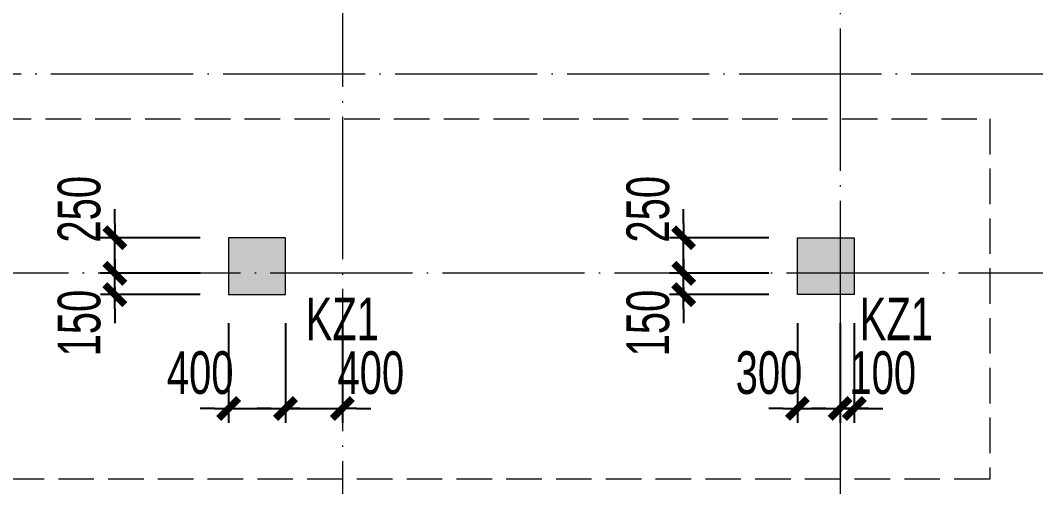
# Model space of a CAD drawing. Extents: x 5874492 to 7194610, y -939842 to -279257.
# Drawn here: x 6295580 to 6302720, y -480289 to -477011 of the extents above; entities that cross this region are included whole.
import ezdxf
from ezdxf.enums import TextEntityAlignment as Align

# ---------------------------------------------------------------- set-up
doc = ezdxf.new("R2010")
doc.units = 0
doc.header["$LTSCALE"] = 1000
doc.linetypes.add('DASH', pattern=[0.35, 0.25, -0.1])
doc.linetypes.add('DOTE', pattern=[2.42, 2, -0.2, 0.02, -0.2])
for name, color, linetype, lineweight in [('A-轴线-塔楼', 1, 'DOTE', 9), ('A-轴线-隔墙', 41, 'DOTE', 9), ('S-墙柱-HATCH', 251, 'Continuous', 20), ('S-墙柱-WALL', 6, 'Continuous', 20), ('S-板-BEAM', 4, 'DASH', 20), ('S-轴网-轴线', 1, 'DOTE', 9), ('S-通用-TEXT', 7, 'Continuous', 20)]:
    doc.layers.add(name, color=color, linetype=linetype, lineweight=lineweight)
doc.layers.add('板洞边线_DIM', color=3, linetype='Continuous')
doc.styles.add('BW_Dim', font='Bweng.shx', dxfattribs={"width": 0.7, "bigfont": 'hztxt.shx'})
doc.dimstyles.new('Cyz_100_100', dxfattribs={"dimtxt": 300, "dimasz": 100, "dimexe": 100, "dimexo": 200, "dimgap": 100, "dimtad": 1, "dimdec": 0, "dimzin": 0, "dimdsep": 46, "dimtxsty": 'BW_Dim', "dimblk": '_bwk', "dimcen": 0, "dimclrt": 7, "dimadec": 0, "dimazin": 0, "dimtfac": 1, "dimtdec": 0, "dimtix": 1, "dimtmove": 2, "dimatfit": 0, "dimfxl": 0, "dimtolj": 1, "dimtzin": 0, "dimarcsym": 0})

# ---------------------------------------------------------------- blocks, each defined once
blk = doc.blocks.new('A$C3FF375C5')
at = {"layer": 'A-轴线-塔楼', "linetype": 'DOTE', "ltscale": 0.5}
for p, q in [((10200, 10300), (10200, -8548.9)), ((13700, 8500), (13700, -8548.9)), ((25213.3, -2900), (-2283.6, -2900))]:
    blk.add_line(p, q, dxfattribs=at)
at = {"layer": 'A-轴线-隔墙', "ltscale": 0.5}
blk.add_line((38190.5, -1500), (-2283.6, -1500), dxfattribs=at)
blk = doc.blocks.new('_bwk')
blk.add_line((-1, 0), (0, 0))
at = {"const_width": 0.5}
blk.add_lwpolyline([(-0.7, -0.7), (0.7, 0.7)], dxfattribs=at)
blk = doc.blocks.new('*D2473')
at = {"layer": 'Defpoints', "color": 0, "transparency": 16777216}
for p in [(6296244.5, -478789.2), (6297044.5, -478789.2), (6297044.5, -478939.2)]:
    blk.add_point(p, dxfattribs=at)
at = {"layer": '板洞边线_DIM', "color": 0, "lineweight": -2, "transparency": 16777216}
for p, q in [((6296244.5, -478689.2), (6296244.5, -478589.2)), ((6296844.5, -478789.2), (6296144.5, -478789.2)), ((6296244.5, -478939.2), (6296244.5, -478789.2)), ((6296844.5, -478939.2), (6296144.5, -478939.2)), ((6296244.5, -479039.2), (6296244.5, -479139.2))]:
    blk.add_line(p, q, dxfattribs=at)
at = {"layer": '板洞边线_DIM', "color": 0, "lineweight": -2, "transparency": 16777216, "xscale": 100, "yscale": 100, "zscale": 100}
for p, rotation in [((6296244.5, -478789.2), 270), ((6296244.5, -478939.2), 90)]:
    blk.add_blockref('_bwk', p, dxfattribs=dict(at, rotation=rotation))
at = {"layer": '板洞边线_DIM', "color": 7, "transparency": 16777216, "insert": (6295994.5, -479139.2), "char_height": 300, "attachment_point": 5, "rotation": 90, "style": 'BW_Dim'}
blk.add_mtext('\\A1;150', dxfattribs=at)
blk = doc.blocks.new('*D2474')
at = {"layer": 'Defpoints', "color": 0, "transparency": 16777216}
for p in [(6296244.5, -478539.2), (6297044.5, -478539.2), (6297044.5, -478789.2)]:
    blk.add_point(p, dxfattribs=at)
at = {"layer": '板洞边线_DIM', "color": 0, "lineweight": -2, "transparency": 16777216}
for p, q in [((6296244.5, -478439.2), (6296244.5, -478339.2)), ((6296844.5, -478539.2), (6296144.5, -478539.2)), ((6296244.5, -478789.2), (6296244.5, -478539.2)), ((6296844.5, -478789.2), (6296144.5, -478789.2)), ((6296244.5, -478889.2), (6296244.5, -478989.2))]:
    blk.add_line(p, q, dxfattribs=at)
at = {"layer": '板洞边线_DIM', "color": 0, "lineweight": -2, "transparency": 16777216, "xscale": 100, "yscale": 100, "zscale": 100}
for p, rotation in [((6296244.5, -478539.2), 270), ((6296244.5, -478789.2), 90)]:
    blk.add_blockref('_bwk', p, dxfattribs=dict(at, rotation=rotation))
at = {"layer": '板洞边线_DIM', "color": 7, "transparency": 16777216, "insert": (6295994.5, -478339.2), "char_height": 300, "attachment_point": 5, "rotation": 90, "style": 'BW_Dim'}
blk.add_mtext('\\A1;250', dxfattribs=at)
blk = doc.blocks.new('*D2475')
at = {"layer": 'Defpoints', "color": 0, "transparency": 16777216}
for p in [(6297044.5, -478939.2), (6297444.5, -478939.2), (6297444.5, -479739.2)]:
    blk.add_point(p, dxfattribs=at)
at = {"layer": '板洞边线_DIM', "color": 0, "lineweight": -2, "transparency": 16777216}
for p, q in [((6297044.5, -479139.2), (6297044.5, -479839.2)), ((6297444.5, -479139.2), (6297444.5, -479839.2)), ((6296944.5, -479739.2), (6296844.5, -479739.2)), ((6297044.5, -479739.2), (6297444.5, -479739.2)), ((6297544.5, -479739.2), (6297644.5, -479739.2))]:
    blk.add_line(p, q, dxfattribs=at)
at = {"layer": '板洞边线_DIM', "color": 0, "lineweight": -2, "transparency": 16777216, "xscale": 100, "yscale": 100, "zscale": 100}
blk.add_blockref('_bwk', (6297044.5, -479739.2), dxfattribs=at)
at = {"layer": '板洞边线_DIM', "color": 0, "lineweight": -2, "transparency": 16777216, "xscale": 100, "yscale": 100, "zscale": 100, "rotation": 180}
blk.add_blockref('_bwk', (6297444.5, -479739.2), dxfattribs=at)
at = {"layer": '板洞边线_DIM', "color": 7, "transparency": 16777216, "insert": (6296844.5, -479489.2), "char_height": 300, "attachment_point": 5, "style": 'BW_Dim'}
blk.add_mtext('\\A1;400', dxfattribs=at)
blk = doc.blocks.new('*D2476')
at = {"layer": 'Defpoints', "color": 0, "transparency": 16777216}
for p in [(6297444.5, -478939.2), (6297844.5, -478939.2), (6297844.5, -479739.2)]:
    blk.add_point(p, dxfattribs=at)
at = {"layer": '板洞边线_DIM', "color": 0, "lineweight": -2, "transparency": 16777216}
for p, q in [((6297444.5, -479139.2), (6297444.5, -479839.2)), ((6297844.5, -479139.2), (6297844.5, -479839.2)), ((6297344.5, -479739.2), (6297244.5, -479739.2)), ((6297444.5, -479739.2), (6297844.5, -479739.2)), ((6297944.5, -479739.2), (6298044.5, -479739.2))]:
    blk.add_line(p, q, dxfattribs=at)
at = {"layer": '板洞边线_DIM', "color": 0, "lineweight": -2, "transparency": 16777216, "xscale": 100, "yscale": 100, "zscale": 100}
blk.add_blockref('_bwk', (6297444.5, -479739.2), dxfattribs=at)
at = {"layer": '板洞边线_DIM', "color": 0, "lineweight": -2, "transparency": 16777216, "xscale": 100, "yscale": 100, "zscale": 100, "rotation": 180}
blk.add_blockref('_bwk', (6297844.5, -479739.2), dxfattribs=at)
at = {"layer": '板洞边线_DIM', "color": 7, "transparency": 16777216, "insert": (6298044.5, -479489.2), "char_height": 300, "attachment_point": 5, "style": 'BW_Dim'}
blk.add_mtext('\\A1;400', dxfattribs=at)
blk = doc.blocks.new('*D2469')
at = {"layer": 'Defpoints', "color": 0, "transparency": 16777216}
for p in [(6300244.5, -478789.2), (6301044.5, -478789.2), (6301044.5, -478939.2)]:
    blk.add_point(p, dxfattribs=at)
at = {"layer": '板洞边线_DIM', "color": 0, "lineweight": -2, "transparency": 16777216}
for p, q in [((6300244.5, -478689.2), (6300244.5, -478589.2)), ((6300844.5, -478789.2), (6300144.5, -478789.2)), ((6300244.5, -478939.2), (6300244.5, -478789.2)), ((6300844.5, -478939.2), (6300144.5, -478939.2)), ((6300244.5, -479039.2), (6300244.5, -479139.2))]:
    blk.add_line(p, q, dxfattribs=at)
at = {"layer": '板洞边线_DIM', "color": 0, "lineweight": -2, "transparency": 16777216, "xscale": 100, "yscale": 100, "zscale": 100}
for p, rotation in [((6300244.5, -478789.2), 270), ((6300244.5, -478939.2), 90)]:
    blk.add_blockref('_bwk', p, dxfattribs=dict(at, rotation=rotation))
at = {"layer": '板洞边线_DIM', "color": 7, "transparency": 16777216, "insert": (6299994.5, -479139.2), "char_height": 300, "attachment_point": 5, "rotation": 90, "style": 'BW_Dim'}
blk.add_mtext('\\A1;150', dxfattribs=at)
blk = doc.blocks.new('*D2470')
at = {"layer": 'Defpoints', "color": 0, "transparency": 16777216}
for p in [(6300244.5, -478539.2), (6301044.5, -478539.2), (6301044.5, -478789.2)]:
    blk.add_point(p, dxfattribs=at)
at = {"layer": '板洞边线_DIM', "color": 0, "lineweight": -2, "transparency": 16777216}
for p, q in [((6300244.5, -478439.2), (6300244.5, -478339.2)), ((6300844.5, -478539.2), (6300144.5, -478539.2)), ((6300244.5, -478789.2), (6300244.5, -478539.2)), ((6300844.5, -478789.2), (6300144.5, -478789.2)), ((6300244.5, -478889.2), (6300244.5, -478989.2))]:
    blk.add_line(p, q, dxfattribs=at)
at = {"layer": '板洞边线_DIM', "color": 0, "lineweight": -2, "transparency": 16777216, "xscale": 100, "yscale": 100, "zscale": 100}
for p, rotation in [((6300244.5, -478539.2), 270), ((6300244.5, -478789.2), 90)]:
    blk.add_blockref('_bwk', p, dxfattribs=dict(at, rotation=rotation))
at = {"layer": '板洞边线_DIM', "color": 7, "transparency": 16777216, "insert": (6299994.5, -478339.2), "char_height": 300, "attachment_point": 5, "rotation": 90, "style": 'BW_Dim'}
blk.add_mtext('\\A1;250', dxfattribs=at)
blk = doc.blocks.new('*D2471')
at = {"layer": 'Defpoints', "color": 0, "transparency": 16777216}
for p in [(6301044.5, -478939.2), (6301344.5, -478939.2), (6301344.5, -479739.2)]:
    blk.add_point(p, dxfattribs=at)
at = {"layer": '板洞边线_DIM', "color": 0, "lineweight": -2, "transparency": 16777216}
for p, q in [((6301044.5, -479139.2), (6301044.5, -479839.2)), ((6301344.5, -479139.2), (6301344.5, -479839.2)), ((6300944.5, -479739.2), (6300844.5, -479739.2)), ((6301044.5, -479739.2), (6301344.5, -479739.2)), ((6301444.5, -479739.2), (6301544.5, -479739.2))]:
    blk.add_line(p, q, dxfattribs=at)
at = {"layer": '板洞边线_DIM', "color": 0, "lineweight": -2, "transparency": 16777216, "xscale": 100, "yscale": 100, "zscale": 100}
blk.add_blockref('_bwk', (6301044.5, -479739.2), dxfattribs=at)
at = {"layer": '板洞边线_DIM', "color": 0, "lineweight": -2, "transparency": 16777216, "xscale": 100, "yscale": 100, "zscale": 100, "rotation": 180}
blk.add_blockref('_bwk', (6301344.5, -479739.2), dxfattribs=at)
at = {"layer": '板洞边线_DIM', "color": 7, "transparency": 16777216, "insert": (6300844.5, -479489.2), "char_height": 300, "attachment_point": 5, "style": 'BW_Dim'}
blk.add_mtext('\\A1;300', dxfattribs=at)
blk = doc.blocks.new('*D2472')
at = {"layer": 'Defpoints', "color": 0, "transparency": 16777216}
for p in [(6301344.5, -478939.2), (6301444.5, -478939.2), (6301444.5, -479739.2)]:
    blk.add_point(p, dxfattribs=at)
at = {"layer": '板洞边线_DIM', "color": 0, "lineweight": -2, "transparency": 16777216}
for p, q in [((6301344.5, -479139.2), (6301344.5, -479839.2)), ((6301444.5, -479139.2), (6301444.5, -479839.2)), ((6301244.5, -479739.2), (6301144.5, -479739.2)), ((6301344.5, -479739.2), (6301444.5, -479739.2)), ((6301544.5, -479739.2), (6301644.5, -479739.2))]:
    blk.add_line(p, q, dxfattribs=at)
at = {"layer": '板洞边线_DIM', "color": 0, "lineweight": -2, "transparency": 16777216, "xscale": 100, "yscale": 100, "zscale": 100}
blk.add_blockref('_bwk', (6301344.5, -479739.2), dxfattribs=at)
at = {"layer": '板洞边线_DIM', "color": 0, "lineweight": -2, "transparency": 16777216, "xscale": 100, "yscale": 100, "zscale": 100, "rotation": 180}
blk.add_blockref('_bwk', (6301444.5, -479739.2), dxfattribs=at)
at = {"layer": '板洞边线_DIM', "color": 7, "transparency": 16777216, "insert": (6301644.5, -479489.2), "char_height": 300, "attachment_point": 5, "style": 'BW_Dim'}
blk.add_mtext('\\A1;100', dxfattribs=at)

msp = doc.modelspace()

# ---------------------------------------------------------------- hatches: boundary and pattern name
at = {"layer": 'S-墙柱-HATCH'}
h = msp.add_hatch(color=256, dxfattribs=at)
h.dxf.hatch_style = 1
h.paths.add_polyline_path([(6297444.5, -478539.2), (6297044.5, -478539.2), (6297044.5, -478939.2), (6297444.5, -478939.2)])
h.paths.add_polyline_path([(6301044.5, -478539.2), (6301444.5, -478539.2), (6301444.5, -478939.2), (6301044.5, -478939.2)])
h.paths.add_polyline_path([(6321044.5, -478539.2), (6321444.5, -478539.2), (6321444.5, -478939.2), (6321044.5, -478939.2)])
h.paths.add_polyline_path([(6325044.5, -478539.2), (6325444.5, -478539.2), (6325444.5, -478939.2), (6325044.5, -478939.2)])

# ---------------------------------------------------------------- linework, layer by layer
at = {"layer": 'S-墙柱-WALL'}
for points in [[(6297444.5, -478539.2), (6297044.5, -478539.2), (6297044.5, -478939.2), (6297444.5, -478939.2)], [(6301044.5, -478539.2), (6301444.5, -478539.2), (6301444.5, -478939.2), (6301044.5, -478939.2)]]:
    msp.add_lwpolyline(points, close=True, dxfattribs=at)
at = {"layer": 'S-板-BEAM'}
msp.add_lwpolyline([(6295407.1, -477703.5), (6302397.1, -477703.5), (6302397.1, -480236.9), (6295407.1, -480236.9)], close=True, dxfattribs=at)

# ---------------------------------------------------------------- block references
at = {"layer": 'S-轴网-轴线', "ltscale": 0.2}
msp.add_blockref('A$C3FF375C5', (6287644.5, -475889.2), dxfattribs=at)

# ---------------------------------------------------------------- texts
at = {"layer": 'S-通用-TEXT', "style": 'BW_Dim', "width": 0.7}
for p in [(6297586.5, -478959.3), (6301482.7, -478959.3)]:
    msp.add_text('KZ1', height=300, dxfattribs=at).set_placement(p, align=Align.TOP_LEFT)

# ---------------------------------------------------------------- dimensions: what is measured, and where the dimension line sits
at = {"layer": '板洞边线_DIM'}
for base, p1, p2, picture, middle in [((6296244.5, -478539.2), (6297044.5, -478789.2), (6297044.5, -478539.2), '*D2474', (6295994.5, -478339.2)), ((6300244.5, -478539.2), (6301044.5, -478789.2), (6301044.5, -478539.2), '*D2470', (6299994.5, -478339.2)), ((6296244.5, -478789.2), (6297044.5, -478939.2), (6297044.5, -478789.2), '*D2473', (6295994.5, -479139.2)), ((6300244.5, -478789.2), (6301044.5, -478939.2), (6301044.5, -478789.2), '*D2469', (6299994.5, -479139.2))]:
    dim = msp.add_linear_dim(base=base, p1=p1, p2=p2, angle=90, dimstyle='Cyz_100_100', dxfattribs=at)
    dim.commit()
    dim.dimension.update_dxf_attribs({"geometry": picture, "text_midpoint": middle, "dimtype": 128})
for base, p1, p2, picture, middle in [((6297444.5, -479739.2), (6297044.5, -478939.2), (6297444.5, -478939.2), '*D2475', (6296844.5, -479489.2)), ((6297844.5, -479739.2), (6297444.5, -478939.2), (6297844.5, -478939.2), '*D2476', (6298044.5, -479489.2)), ((6301344.5, -479739.2), (6301044.5, -478939.2), (6301344.5, -478939.2), '*D2471', (6300844.5, -479489.2)), ((6301444.5, -479739.2), (6301344.5, -478939.2), (6301444.5, -478939.2), '*D2472', (6301644.5, -479489.2))]:
    dim = msp.add_linear_dim(base=base, p1=p1, p2=p2, dimstyle='Cyz_100_100', dxfattribs=at)
    dim.commit()
    dim.dimension.update_dxf_attribs({"geometry": picture, "text_midpoint": middle, "dimtype": 128})

doc.saveas('drawing.dxf')
